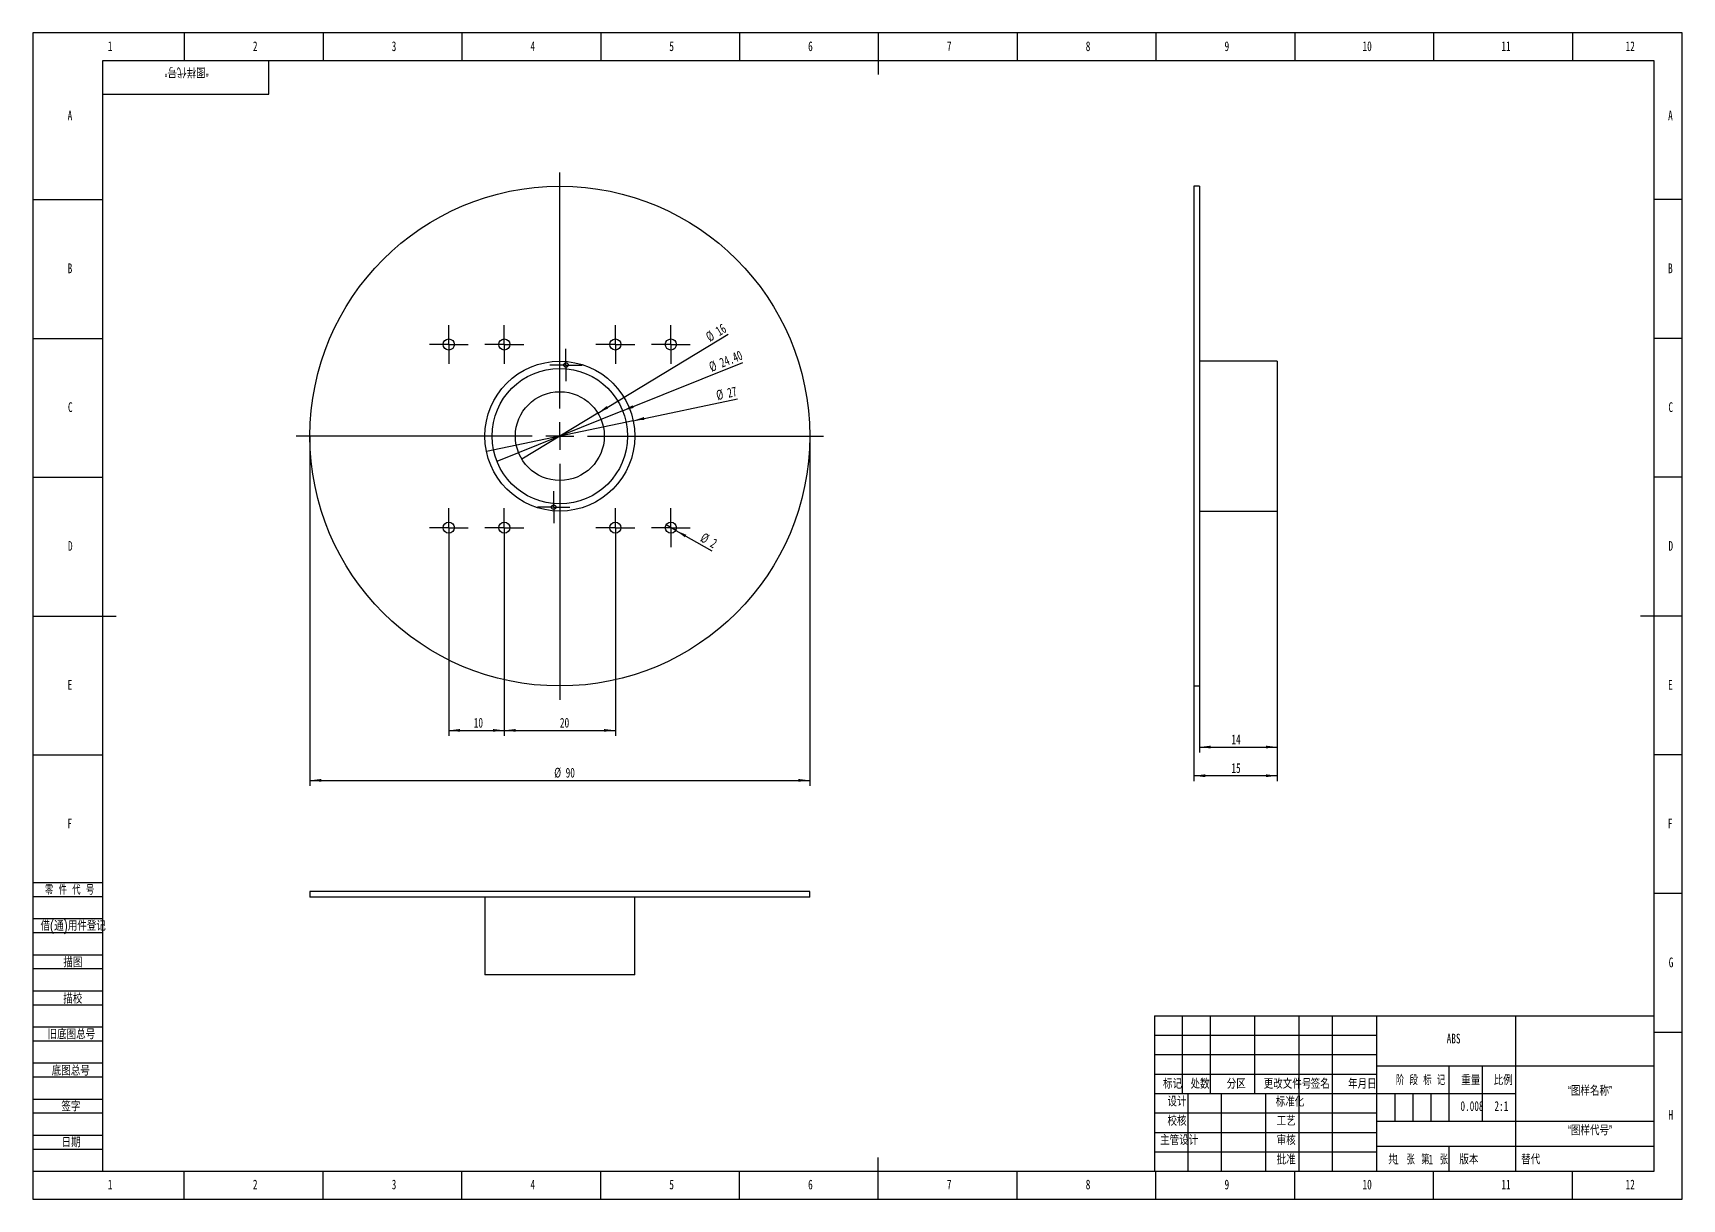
# Model space of a CAD drawing. Header units: millimetres. Extents: x 0 to 1908, y -12 to 828.
# Drawn here: x 0 to 594, y 0 to 420 of the extents above; entities that cross this region are included whole.
import ezdxf

# ---------------------------------------------------------------- set-up
doc = ezdxf.new("R2010")
doc.units = ezdxf.units.MM
for name, color, linetype in [('10', 7, 'Continuous'), ('5', 7, 'Continuous'), ('SLD-0', 7, 'Continuous')]:
    doc.layers.add(name, color=color, linetype=linetype)
doc.styles.add('SLDTEXTSTYLE0', font='TXT', dxfattribs={"width": 0.7, "bigfont": 'bigfont'})
doc.styles.add('SLDTEXTSTYLE1', font='TXT', dxfattribs={"width": 0.614286, "bigfont": 'bigfont'})
doc.styles.add('SLDTEXTSTYLE2', font='TXT', dxfattribs={"width": 0.6, "bigfont": 'bigfont'})
doc.styles.add('SLDTEXTSTYLE3', font='TXT', dxfattribs={"width": 0.7})
doc.dimstyles.new('SLDDIMSTYLE0', dxfattribs={"dimtxt": 3.5, "dimasz": 4.08, "dimexe": 0, "dimexo": 0.0625, "dimgap": 0.875, "dimtad": 2, "dimlfac": 0.5, "dimrnd": 1e-09, "dimzin": 12, "dimdsep": 46, "dimtxsty": 'SLDTEXTSTYLE3', "dimsah": 1, "dimcen": 0.09, "dimadec": 0, "dimazin": 3, "dimtfac": 1, "dimtofl": 0, "dimtmove": 0, "dimatfit": 3, "dimfxl": 1, "dimfrac": 2, "dimtolj": 1, "dimtzin": 12, "dimarcsym": 0})
doc.dimstyles.new('SLDDIMSTYLE1', dxfattribs={"dimtxt": 3.5, "dimasz": 4.08, "dimexe": 0, "dimexo": 0.0625, "dimgap": 0.875, "dimtad": 2, "dimlfac": 0.5, "dimrnd": 1e-09, "dimzin": 12, "dimdsep": 46, "dimtxsty": 'SLDTEXTSTYLE3', "dimblk1": 'NONE', "dimsah": 1, "dimcen": 0, "dimadec": 0, "dimazin": 3, "dimtfac": 1, "dimtmove": 0, "dimatfit": 3, "dimldrblk": 'NONE', "dimfxl": 1, "dimfrac": 2, "dimtolj": 1, "dimtzin": 12, "dimarcsym": 0})
doc.dimstyles.new('SLDDIMSTYLE2', dxfattribs={"dimtxt": 3.5, "dimasz": 4.08, "dimexe": 0, "dimexo": 0.0625, "dimgap": 0.875, "dimtad": 2, "dimlfac": 0.5, "dimrnd": 1e-09, "dimzin": 4, "dimdsep": 46, "dimtxsty": 'SLDTEXTSTYLE3', "dimblk1": 'NONE', "dimsah": 1, "dimcen": 0, "dimadec": 0, "dimazin": 1, "dimtfac": 1, "dimtmove": 0, "dimatfit": 3, "dimldrblk": 'NONE', "dimfxl": 1, "dimfrac": 2, "dimtolj": 1, "dimtzin": 12, "dimarcsym": 0})

# ---------------------------------------------------------------- blocks, each defined once
blk = doc.blocks.new('_D')
at = {"layer": '10', "transparency": 16777216}
for p, q in [((99.78, 274.8), (99.78, 148.8)), ((279.78, 274.8), (279.78, 148.8)), ((99.78, 150.8), (279.78, 150.8))]:
    blk.add_line(p, q, dxfattribs=at)
for points in [[(99.78, 150.8), (103.86, 150.29), (103.86, 151.3)], [(279.78, 150.8), (275.7, 151.3), (275.7, 150.29)]]:
    blk.add_solid(points, dxfattribs=at)
at = {"layer": '10', "transparency": 16777216, "char_height": 3.5, "attachment_point": 1, "style": 'SLDTEXTSTYLE3'}
for s, insert in [('%%c', (187.75, 155.32)), ('90', (191.87, 155.31))]:
    blk.add_mtext(s, dxfattribs=dict(at, insert=insert))
blk = doc.blocks.new('_D_1')
at = {"layer": '10', "transparency": 16777216}
for q in [(253.76, 288.22), (163.35, 269.25)]:
    blk.add_line((216.2, 280.34), q, dxfattribs=at)
blk.add_solid([(216.2, 280.34), (220.3, 280.68), (220.09, 281.68)], dxfattribs=at)
at = {"layer": '10', "transparency": 16777216, "char_height": 3.5, "attachment_point": 1, "rotation": 11.8535, "style": 'SLDTEXTSTYLE3'}
for s, insert in [('%%c', (245.8, 291.18)), ('27', (249.83, 292.01))]:
    blk.add_mtext(s, dxfattribs=dict(at, insert=insert))
blk = doc.blocks.new('_None')
blk = doc.blocks.new('_D_2')
at = {"layer": '10', "transparency": 16777216}
for q in [(255.72, 301.35), (167.14, 265.68)]:
    blk.add_line((212.41, 283.91), q, dxfattribs=at)
blk.add_solid([(212.41, 283.91), (216.38, 284.96), (216, 285.91)], dxfattribs=at)
at = {"layer": '10', "transparency": 16777216, "char_height": 3.5, "attachment_point": 1, "rotation": 21.9382, "style": 'SLDTEXTSTYLE3'}
for s, insert in [('24.40', (246.91, 302.67)), ('%%c', (243.09, 301.15))]:
    blk.add_mtext(s, dxfattribs=dict(at, insert=insert))
blk = doc.blocks.new('_D_3')
at = {"layer": '10', "transparency": 16777216}
for q in [(250.41, 311.51), (176.09, 266.51)]:
    blk.add_line((203.46, 283.08), q, dxfattribs=at)
blk.add_solid([(203.46, 283.08), (207.22, 284.76), (206.69, 285.63)], dxfattribs=at)
at = {"layer": '10', "transparency": 16777216, "char_height": 3.5, "attachment_point": 1, "rotation": 31.1979, "style": 'SLDTEXTSTYLE3'}
for s, insert in [('16', (245.45, 313.78)), ('%%c', (241.92, 311.66))]:
    blk.add_mtext(s, dxfattribs=dict(at, insert=insert))
blk = doc.blocks.new('_D_4')
at = {"layer": '10', "transparency": 16777216}
for q in [(228.03, 242.78), (244.52, 233.51)]:
    blk.add_line((231.52, 240.82), q, dxfattribs=at)
blk.add_solid([(231.52, 240.82), (234.83, 238.37), (235.33, 239.26)], dxfattribs=at)
at = {"layer": '10', "transparency": 16777216, "char_height": 3.5, "attachment_point": 1, "rotation": 330.66975, "style": 'SLDTEXTSTYLE3'}
for s, insert in [('%%c', (241.79, 240.19)), ('2', (245.37, 238.16))]:
    blk.add_mtext(s, dxfattribs=dict(at, insert=insert))
blk = doc.blocks.new('_D_5')
at = {"layer": '10', "transparency": 16777216}
for p, q in [((149.78, 234.8), (149.78, 166.8)), ((169.78, 234.8), (169.78, 166.8)), ((149.78, 168.8), (169.78, 168.8))]:
    blk.add_line(p, q, dxfattribs=at)
for points in [[(149.78, 168.8), (153.86, 168.29), (153.86, 169.3)], [(169.78, 168.8), (165.7, 169.3), (165.7, 168.29)]]:
    blk.add_solid(points, dxfattribs=at)
at = {"layer": '10', "transparency": 16777216, "insert": (158.78, 173.31), "char_height": 3.5, "attachment_point": 1, "style": 'SLDTEXTSTYLE3'}
blk.add_mtext('10', dxfattribs=at)
blk = doc.blocks.new('_D_6')
at = {"layer": '10', "transparency": 16777216}
for p, q in [((169.78, 234.8), (169.78, 166.8)), ((209.78, 234.8), (209.78, 166.8)), ((169.78, 168.8), (209.78, 168.8))]:
    blk.add_line(p, q, dxfattribs=at)
for points in [[(169.78, 168.8), (173.86, 168.29), (173.86, 169.3)], [(209.78, 168.8), (205.7, 169.3), (205.7, 168.29)]]:
    blk.add_solid(points, dxfattribs=at)
at = {"layer": '10', "transparency": 16777216, "insert": (189.81, 173.31), "char_height": 3.5, "attachment_point": 1, "style": 'SLDTEXTSTYLE3'}
blk.add_mtext('20', dxfattribs=at)
blk = doc.blocks.new('SW_CENTERMARKSYMBOL_0')
at = {"layer": '10', "color": 0}
for p, q in [((0, 10), (0, 95)), ((-10, 0), (-95, 0)), ((0, 0), (-5, 0)), ((0, 0), (0, 5)), ((0, 0), (0, -5)), ((0, 0), (5, 0)), ((10, 0), (95, 0)), ((0, -10), (0, -95))]:
    blk.add_line(p, q, dxfattribs=at)
blk = doc.blocks.new('SW_CENTERMARKSYMBOL_1')
at = {"layer": '10', "color": 0}
for p, q in [((0, 5), (0, 7)), ((-5, 0), (-7, 0)), ((0, 0), (-5, 0)), ((0, 0), (0, 5)), ((0, 0), (0, -5)), ((0, 0), (5, 0)), ((5, 0), (7, 0)), ((0, -5), (0, -7))]:
    blk.add_line(p, q, dxfattribs=at)
blk = doc.blocks.new('SW_CENTERMARKSYMBOL_2')
at = {"layer": '10', "color": 0}
for p, q in [((0, 5), (0, 7)), ((-5, 0), (-7, 0)), ((0, 0), (-5, 0)), ((0, 0), (0, 5)), ((0, 0), (0, -5)), ((0, 0), (5, 0)), ((5, 0), (7, 0)), ((0, -5), (0, -7))]:
    blk.add_line(p, q, dxfattribs=at)
blk = doc.blocks.new('SW_CENTERMARKSYMBOL_3')
at = {"layer": '10', "color": 0}
for p, q in [((0, 5), (0, 7)), ((-5, 0), (-7, 0)), ((0, 0), (-5, 0)), ((0, 0), (0, 5)), ((0, 0), (0, -5)), ((0, 0), (5, 0)), ((5, 0), (7, 0)), ((0, -5), (0, -7))]:
    blk.add_line(p, q, dxfattribs=at)
blk = doc.blocks.new('SW_CENTERMARKSYMBOL_4')
at = {"layer": '10', "color": 0}
for p, q in [((0, 5), (0, 7)), ((-5, 0), (-7, 0)), ((0, 0), (-5, 0)), ((0, 0), (0, 5)), ((0, 0), (0, -5)), ((0, 0), (5, 0)), ((5, 0), (7, 0)), ((0, -5), (0, -7))]:
    blk.add_line(p, q, dxfattribs=at)
blk = doc.blocks.new('SW_CENTERMARKSYMBOL_5')
at = {"layer": '10', "color": 0}
for p, q in [((0, 5), (0, 7)), ((-5, 0), (-7, 0)), ((0, 0), (-5, 0)), ((0, 0), (0, 5)), ((0, 0), (0, -5)), ((0, 0), (5, 0)), ((5, 0), (7, 0)), ((0, -5), (0, -7))]:
    blk.add_line(p, q, dxfattribs=at)
blk = doc.blocks.new('SW_CENTERMARKSYMBOL_6')
at = {"layer": '10', "color": 0}
for p, q in [((0, 5), (0, 7)), ((-5, 0), (-7, 0)), ((0, 0), (-5, 0)), ((0, 0), (0, 5)), ((0, 0), (0, -5)), ((0, 0), (5, 0)), ((5, 0), (7, 0)), ((0, -5), (0, -7))]:
    blk.add_line(p, q, dxfattribs=at)
blk = doc.blocks.new('SW_CENTERMARKSYMBOL_7')
at = {"layer": '10', "color": 0}
for p, q in [((0, 5), (0, 7)), ((-5, 0), (-7, 0)), ((0, 0), (-5, 0)), ((0, 0), (0, 5)), ((0, 0), (0, -5)), ((0, 0), (5, 0)), ((5, 0), (7, 0)), ((0, -5), (0, -7))]:
    blk.add_line(p, q, dxfattribs=at)
blk = doc.blocks.new('SW_CENTERMARKSYMBOL_8')
at = {"layer": '10', "color": 0}
for p, q in [((0, 5), (0, 7)), ((-5, 0), (-7, 0)), ((0, 0), (-5, 0)), ((0, 0), (0, 5)), ((0, 0), (0, -5)), ((0, 0), (5, 0)), ((5, 0), (7, 0)), ((0, -5), (0, -7))]:
    blk.add_line(p, q, dxfattribs=at)
blk = doc.blocks.new('SW_CENTERMARKSYMBOL_9')
at = {"layer": '10', "color": 0}
for p, q in [((-5, 0), (-5.8, 0)), ((0, 0), (-5, 0)), ((0, 5), (0, 5.8)), ((0, 0), (0, 5)), ((0, 0), (0, -5)), ((0, 0), (5, 0)), ((5, 0), (5.8, 0)), ((0, -5), (0, -5.8))]:
    blk.add_line(p, q, dxfattribs=at)
blk = doc.blocks.new('SW_CENTERMARKSYMBOL_10')
at = {"layer": '10', "color": 0}
for p, q in [((-5, 0), (-5.8, 0)), ((0, 0), (-5, 0)), ((0, 5), (0, 5.8)), ((0, 0), (0, 5)), ((0, 0), (0, -5)), ((0, 0), (5, 0)), ((5, 0), (5.8, 0)), ((0, -5), (0, -5.8))]:
    blk.add_line(p, q, dxfattribs=at)
blk = doc.blocks.new('_D_7')
at = {"layer": '10', "transparency": 16777216}
for p, q in [((448.17, 247.8), (448.17, 150.47)), ((418.17, 184.8), (418.17, 150.47)), ((448.17, 152.47), (418.17, 152.47))]:
    blk.add_line(p, q, dxfattribs=at)
for points in [[(418.17, 152.47), (422.25, 151.96), (422.25, 152.97)], [(448.17, 152.47), (444.09, 152.97), (444.09, 151.96)]]:
    blk.add_solid(points, dxfattribs=at)
at = {"layer": '10', "transparency": 16777216, "insert": (431.68, 156.98), "char_height": 3.5, "attachment_point": 1, "style": 'SLDTEXTSTYLE3'}
blk.add_mtext('15', dxfattribs=at)
blk = doc.blocks.new('_D_8')
at = {"layer": '10', "transparency": 16777216}
for p, q in [((420.17, 247.8), (420.17, 160.8)), ((448.17, 247.8), (448.17, 160.8)), ((420.17, 162.8), (448.17, 162.8))]:
    blk.add_line(p, q, dxfattribs=at)
for points in [[(420.17, 162.8), (424.25, 162.29), (424.25, 163.3)], [(448.17, 162.8), (444.09, 163.3), (444.09, 162.29)]]:
    blk.add_solid(points, dxfattribs=at)
at = {"layer": '10', "transparency": 16777216, "insert": (431.68, 167.31), "char_height": 3.5, "attachment_point": 1, "style": 'SLDTEXTSTYLE3'}
blk.add_mtext('14', dxfattribs=at)

msp = doc.modelspace()

# ---------------------------------------------------------------- linework, layer by layer
at = {"color": 7, "linetype": 'Continuous', "lineweight": 25}
for p, q in [((420.169, 364.795), (418.169, 364.795)), ((418.169, 364.795), (418.169, 184.795)), ((420.169, 364.795), (420.169, 184.795)), ((448.169, 301.795), (420.169, 301.795)), ((448.169, 301.795), (448.169, 247.795)), ((420.169, 247.795), (448.169, 247.795)), ((418.169, 184.795), (420.169, 184.795)), ((99.777, 110.76), (99.777, 108.76)), ((279.777, 110.76), (99.777, 110.76)), ((279.777, 108.76), (99.777, 108.76)), ((162.777, 108.76), (162.777, 80.76)), ((216.777, 80.76), (216.777, 108.76)), ((279.777, 108.76), (279.777, 110.76)), ((216.777, 80.76), (162.777, 80.76))]:
    msp.add_line(p, q, dxfattribs=at)
for centre, radius in [((189.777, 274.795), 90), ((149.777, 307.795), 2), ((169.777, 307.795), 2), ((209.777, 307.795), 2), ((229.777, 307.795), 2), ((189.777, 274.795), 27), ((189.777, 274.795), 24.4), ((191.996, 300.399), 0.8), ((189.777, 274.795), 16), ((187.558, 249.191), 0.8), ((149.777, 241.795), 2), ((169.777, 241.795), 2), ((209.777, 241.795), 2), ((229.777, 241.795), 2)]:
    msp.add_circle(centre, radius, dxfattribs=at)
at = {"layer": '5', "color": 7}
for p, q in [((594.005, 420), (0, 420)), ((0, 420), (0, 0)), ((594.005, 0), (594.005, 420)), ((0, 114), (25, 114)), ((0, 109), (25, 109)), ((0, 101), (25, 101)), ((0, 96), (25, 96)), ((0, 88), (25, 88)), ((0, 83), (25, 83)), ((0, 75), (25, 75)), ((0, 70), (25, 70)), ((0, 62), (25, 62)), ((0, 57), (25, 57)), ((404, 59), (484, 59)), ((0, 49), (25, 49)), ((404, 52), (484, 52)), ((0, 44), (25, 44)), ((0, 36), (25, 36)), ((490.5, 38), (490.5, 28)), ((497, 38), (497, 28)), ((503.5, 38), (503.5, 28)), ((0, 31), (25, 31)), ((0, 23), (25, 23)), ((0, 18), (25, 18)), ((0, 0), (594.005, 0))]:
    msp.add_line(p, q, dxfattribs=at)
at = {"layer": '5'}
for p, q in [((54.5, 420), (54.5, 410)), ((104.5, 420), (104.5, 410)), ((154.5, 420), (154.5, 410)), ((204.5, 420), (204.5, 410)), ((254.5, 420), (254.5, 410)), ((354.5, 420), (354.5, 410)), ((404.5, 420), (404.5, 410)), ((454.5, 420), (454.5, 410)), ((504.5, 420), (504.5, 410)), ((554.5, 420), (554.5, 410)), ((0, 360), (25, 360)), ((594.005, 360), (584.005, 360)), ((0, 310), (25, 310)), ((594.005, 310), (584.005, 310)), ((0, 260), (25, 260)), ((594.005, 260), (584.005, 260)), ((0, 160), (25, 160)), ((594.005, 160), (584.005, 160)), ((594.005, 110), (584.005, 110)), ((594.005, 60), (584.005, 60)), ((54.5, 0), (54.5, 10)), ((104.5, 0), (104.5, 10)), ((154.5, 0), (154.5, 10)), ((204.5, 0), (204.5, 10)), ((254.5, 0), (254.5, 10)), ((354.5, 0), (354.5, 10)), ((404.5, 0), (404.5, 10)), ((454.5, 0), (454.5, 10)), ((504.5, 0), (504.5, 10)), ((554.5, 0), (554.5, 10))]:
    msp.add_line(p, q, dxfattribs=at)
at = {"layer": '5', "lineweight": 25}
for p, q in [((304.503, 420), (304.503, 405)), ((0, 210), (30, 210)), ((594.005, 210), (579.005, 210)), ((304.503, 0), (304.503, 15))]:
    msp.add_line(p, q, dxfattribs=at)
at = {"layer": '5', "color": 7, "lineweight": 25}
for p, q in [((584.005, 410), (25, 410)), ((25, 410), (25, 10)), ((85, 398), (85, 410)), ((584.005, 10), (584.005, 410)), ((25, 398), (85, 398)), ((404, 66), (584, 66)), ((404, 66), (404, 10)), ((414, 66), (414, 38)), ((424, 66), (424, 38)), ((440, 66), (440, 38)), ((456, 66), (456, 10)), ((468, 66), (468, 38)), ((484, 66), (484, 10)), ((534, 66), (534, 38)), ((484, 48), (584, 48)), ((510, 48), (510, 28)), ((522, 48), (522, 28)), ((404, 45), (484, 45)), ((404, 38), (534, 38)), ((416, 38), (416, 10)), ((428, 38), (428, 10)), ((444, 38), (444, 10)), ((468, 38), (468, 10)), ((534, 38), (534, 10)), ((404, 31), (484, 31)), ((404, 24), (484, 24)), ((484, 28), (584, 28)), ((484.005, 18.985), (584.005, 18.985)), ((510, 18.985), (510, 10)), ((404, 17), (484, 17)), ((0, 10), (584.005, 10))]:
    msp.add_line(p, q, dxfattribs=at)

# ---------------------------------------------------------------- block references
at = {"layer": '10'}
for name, p in [('SW_CENTERMARKSYMBOL_0', (189.777, 274.795)), ('SW_CENTERMARKSYMBOL_7', (149.777, 307.795)), ('SW_CENTERMARKSYMBOL_3', (169.777, 307.795)), ('SW_CENTERMARKSYMBOL_4', (209.777, 307.795)), ('SW_CENTERMARKSYMBOL_8', (229.777, 307.795)), ('SW_CENTERMARKSYMBOL_10', (191.996, 300.399)), ('SW_CENTERMARKSYMBOL_9', (187.558, 249.191)), ('SW_CENTERMARKSYMBOL_6', (149.777, 241.795)), ('SW_CENTERMARKSYMBOL_2', (169.777, 241.795)), ('SW_CENTERMARKSYMBOL_5', (209.777, 241.795)), ('SW_CENTERMARKSYMBOL_1', (229.777, 241.795))]:
    msp.add_blockref(name, p, dxfattribs=at)

# ---------------------------------------------------------------- texts
at = {"layer": '10', "char_height": 3.5}
for s, insert, attachment_point, style in [('1', (27.794, 416.981), 2, 'SLDTEXTSTYLE3'), ('2', (80.044, 416.981), 2, 'SLDTEXTSTYLE3'), ('3', (130.044, 416.981), 2, 'SLDTEXTSTYLE3'), ('4', (180.044, 416.981), 2, 'SLDTEXTSTYLE3'), ('5', (230.044, 416.981), 2, 'SLDTEXTSTYLE3'), ('6', (280.047, 416.981), 2, 'SLDTEXTSTYLE3'), ('7', (330.047, 416.981), 2, 'SLDTEXTSTYLE3'), ('8', (380.047, 416.981), 2, 'SLDTEXTSTYLE3'), ('9', (430.047, 416.981), 2, 'SLDTEXTSTYLE3'), ('10', (480.589, 416.981), 2, 'SLDTEXTSTYLE3'), ('11', (530.589, 416.981), 2, 'SLDTEXTSTYLE3'), ('12', (575.344, 416.981), 2, 'SLDTEXTSTYLE3'), ('A', (13.32, 392.043), 2, 'SLDTEXTSTYLE3'), ('A', (589.83, 392.043), 2, 'SLDTEXTSTYLE3'), ('B', (13.32, 336.981), 2, 'SLDTEXTSTYLE3'), ('B', (589.83, 336.981), 2, 'SLDTEXTSTYLE3'), ('C', (13.427, 286.981), 2, 'SLDTEXTSTYLE3'), ('C', (589.937, 286.981), 2, 'SLDTEXTSTYLE3'), ('D', (13.43, 236.981), 2, 'SLDTEXTSTYLE3'), ('D', (589.94, 236.981), 2, 'SLDTEXTSTYLE3'), ('E', (13.318, 186.981), 2, 'SLDTEXTSTYLE3'), ('E', (589.828, 186.981), 2, 'SLDTEXTSTYLE3'), ('F', (13.224, 136.981), 2, 'SLDTEXTSTYLE3'), ('F', (589.734, 136.981), 2, 'SLDTEXTSTYLE3'), ('G', (590.049, 86.981), 2, 'SLDTEXTSTYLE3'), ('ABS', (511.732, 59.545), 2, 'SLDTEXTSTYLE3'), ('“图样名称”', (560.84, 40.729), 2, 'SLDTEXTSTYLE0'), ('0.008', (518.36, 35.237), 2, 'SLDTEXTSTYLE3'), ('H', (589.94, 32.043), 2, 'SLDTEXTSTYLE3'), ('“图样代号”', (560.843, 26.497), 2, 'SLDTEXTSTYLE0'), ('主管设计', (412.882, 22.944), 2, 'SLDTEXTSTYLE0'), ('1', (490.34, 15.997), 1, 'SLDTEXTSTYLE3'), ('1', (502.694, 15.997), 1, 'SLDTEXTSTYLE3'), ('1', (27.794, 6.981), 2, 'SLDTEXTSTYLE3'), ('2', (80.044, 6.981), 2, 'SLDTEXTSTYLE3'), ('3', (130.044, 6.981), 2, 'SLDTEXTSTYLE3'), ('4', (180.044, 6.981), 2, 'SLDTEXTSTYLE3'), ('5', (230.044, 6.981), 2, 'SLDTEXTSTYLE3'), ('6', (280.047, 6.981), 2, 'SLDTEXTSTYLE3'), ('7', (330.047, 6.981), 2, 'SLDTEXTSTYLE3'), ('8', (380.047, 6.981), 2, 'SLDTEXTSTYLE3'), ('9', (430.047, 6.981), 2, 'SLDTEXTSTYLE3'), ('10', (480.589, 6.981), 2, 'SLDTEXTSTYLE3'), ('11', (530.589, 6.981), 2, 'SLDTEXTSTYLE3'), ('12', (575.344, 6.981), 2, 'SLDTEXTSTYLE3')]:
    msp.add_mtext(s, dxfattribs=dict(at, insert=insert, attachment_point=attachment_point, style=style))
at = {"layer": '10', "color": 7, "char_height": 3.5}
for s, insert, attachment_point, style in [('零 件 代 号', (4.285, 113.124), 1, 'SLDTEXTSTYLE1'), ('借(通)用件登记', (2.735, 100.137), 1, 'SLDTEXTSTYLE0'), ('描图', (14.373, 86.983), 2, 'SLDTEXTSTYLE0'), ('描校', (14.341, 73.881), 2, 'SLDTEXTSTYLE0'), ('旧底图总号', (5.262, 61.089), 1, 'SLDTEXTSTYLE0'), ('底图总号', (6.762, 47.975), 1, 'SLDTEXTSTYLE0'), ('标记', (410.488, 43.232), 2, 'SLDTEXTSTYLE0'), ('处数', (420.388, 43.232), 2, 'SLDTEXTSTYLE0'), ('分区', (433.438, 43.232), 2, 'SLDTEXTSTYLE0'), ('更改文件号', (451.892, 43.232), 2, 'SLDTEXTSTYLE0'), ('签名', (463.685, 43.232), 2, 'SLDTEXTSTYLE0'), ('年月日', (478.85, 43.232), 2, 'SLDTEXTSTYLE0'), ('阶 段 标 记', (499.812, 44.569), 2, 'SLDTEXTSTYLE1'), ('重量', (517.897, 44.569), 2, 'SLDTEXTSTYLE0'), ('比例', (529.598, 44.569), 2, 'SLDTEXTSTYLE0'), ('设计', (412.083, 36.867), 2, 'SLDTEXTSTYLE0'), ('标准化', (452.799, 36.802), 2, 'SLDTEXTSTYLE0'), ('签字', (13.648, 35.109), 2, 'SLDTEXTSTYLE0'), ('校核', (412.082, 29.921), 2, 'SLDTEXTSTYLE0'), ('工艺', (451.407, 29.921), 2, 'SLDTEXTSTYLE0'), ('日期', (13.725, 22.148), 2, 'SLDTEXTSTYLE0'), ('审核', (451.407, 22.944), 2, 'SLDTEXTSTYLE0'), ('批准', (451.389, 15.957), 2, 'SLDTEXTSTYLE0'), ('共  张', (492.948, 15.997), 2, 'SLDTEXTSTYLE2'), ('第  张', (504.897, 15.997), 2, 'SLDTEXTSTYLE2'), ('版本', (517.234, 15.997), 2, 'SLDTEXTSTYLE0')]:
    msp.add_mtext(s, dxfattribs=dict(at, insert=insert, attachment_point=attachment_point, style=style))
at = {"layer": 'SLD-0', "insert": (55.315, 404.152), "char_height": 3.5, "attachment_point": 2, "rotation": 180, "style": 'SLDTEXTSTYLE0'}
msp.add_mtext('“图样代号”', dxfattribs=at)
at = {"layer": 'SLD-0', "char_height": 3.5}
for s, insert, attachment_point, style in [('2:1', (528.924, 35.237), 2, 'SLDTEXTSTYLE3'), ('替代', (536.078, 15.997), 1, 'SLDTEXTSTYLE0')]:
    msp.add_mtext(s, dxfattribs=dict(at, insert=insert, attachment_point=attachment_point, style=style))

# ---------------------------------------------------------------- dimensions: what is measured, and where the dimension line sits
at = {"layer": '10'}
for p1, p2, dimstyle, picture, middle in [((176.091, 266.507), (203.463, 283.083), 'SLDDIMSTYLE1', '_D_3', (247.382, 309.679)), ((167.144, 265.679), (212.41, 283.911), 'SLDDIMSTYLE2', '_D_2', (250.301, 299.173)), ((163.353, 269.249), (216.201, 280.341), 'SLDDIMSTYLE1', '_D_1', (250.301, 287.498)), ((228.033, 242.775), (231.521, 240.816), 'SLDDIMSTYLE1', '_D_4', (242.268, 234.777))]:
    dim = msp.add_diameter_dim_2p(p1=p1, p2=p2, dimstyle=dimstyle, dxfattribs=at)
    dim.commit()
    dim.dimension.update_dxf_attribs({"geometry": picture, "text_midpoint": middle, "dimtype": 163})
dim = msp.add_linear_dim(base=(279.777, 150.795), p1=(99.777, 274.795), p2=(279.777, 274.795), text='%%c<>', dimstyle='SLDDIMSTYLE0', dxfattribs=at)
dim.commit()
dim.dimension.update_dxf_attribs({"geometry": '_D', "text_midpoint": (191.346, 150.795), "dimtype": 160})
for base, p1, p2, picture, middle in [((418.169, 152.466), (448.169, 247.795), (418.169, 184.795), '_D_7', (433.22, 152.466)), ((448.169, 162.795), (420.169, 247.795), (448.169, 247.795), '_D_8', (433.22, 162.795)), ((169.777, 168.795), (149.777, 234.795), (169.777, 234.795), '_D_5', (160.315, 168.795)), ((209.777, 168.795), (169.777, 234.795), (209.777, 234.795), '_D_6', (191.346, 168.795))]:
    dim = msp.add_linear_dim(base=base, p1=p1, p2=p2, dimstyle='SLDDIMSTYLE0', dxfattribs=at)
    dim.commit()
    dim.dimension.update_dxf_attribs({"geometry": picture, "text_midpoint": middle, "dimtype": 160})

doc.saveas('drawing.dxf')
